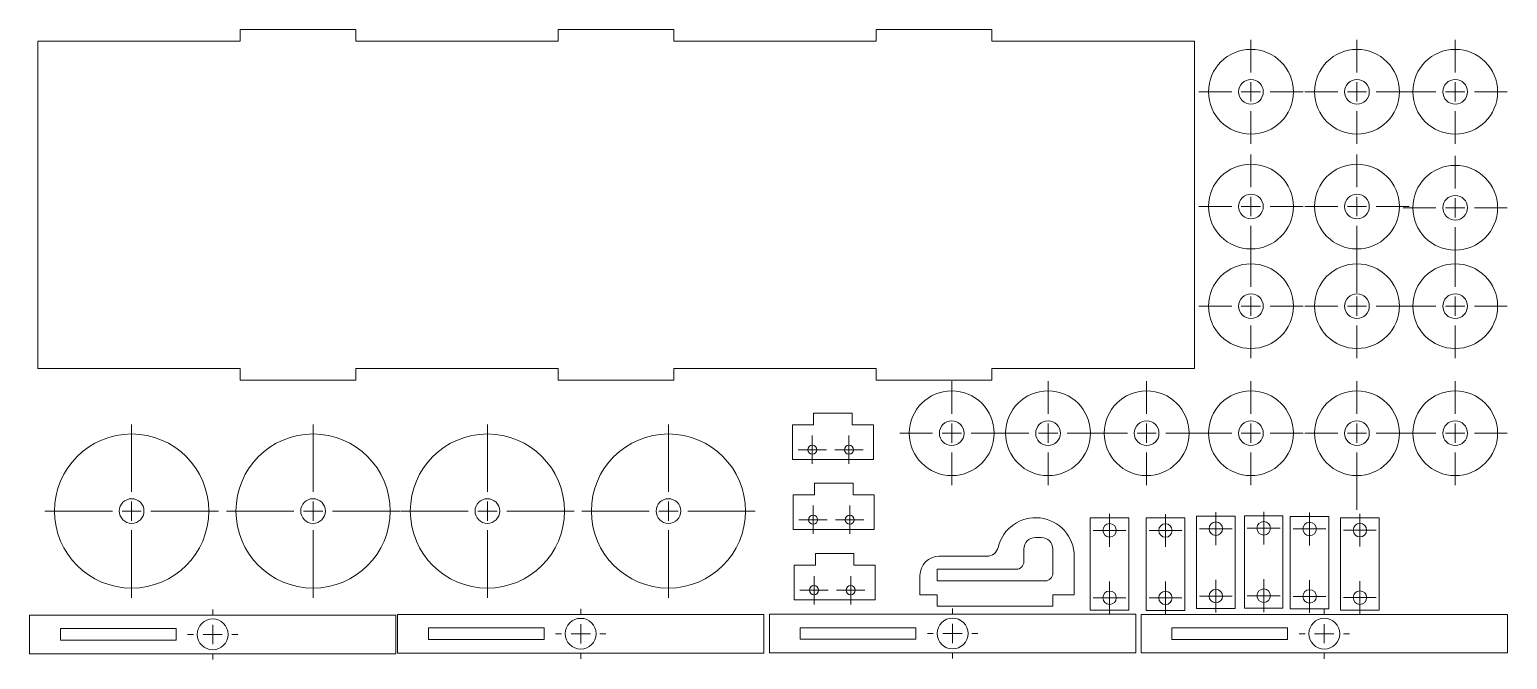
# Paper-space layout 'Hoja2' of a CAD drawing. Header units: millimetres. Extents: x 0 to 384, y 219 to 383.
import ezdxf

# ---------------------------------------------------------------- set-up
doc = ezdxf.new("R2010")
doc.units = ezdxf.units.MM

# ---------------------------------------------------------------- blocks, each defined once
blk = doc.blocks.new('SW_CENTERMARKSYMBOL_9')
at = {"color": 0, "linetype": 'Continuous', "lineweight": 18}
for p, q in [((0, 5), (0, 6.5)), ((-5, 0), (-6.5, 0)), ((0, 0), (-2.5, 0)), ((0, 0), (0, 2.5)), ((0, 0), (0, -2.5)), ((0, 0), (2.5, 0)), ((5, 0), (6.5, 0)), ((0, -5), (0, -6.5))]:
    blk.add_line(p, q, dxfattribs=at)
blk = doc.blocks.new('SW_CENTERMARKSYMBOL_10')
at = {"color": 0, "linetype": 'Continuous', "lineweight": 18}
for p, q in [((-2.5, 0), (-3.675, 0)), ((0, 0), (-2.5, 0)), ((0, 2.5), (0, 3.675)), ((0, 0), (0, 2.5)), ((0, 0), (0, -2.5)), ((0, 0), (2.5, 0)), ((2.5, 0), (3.675, 0)), ((0, -2.5), (0, -3.675))]:
    blk.add_line(p, q, dxfattribs=at)
blk = doc.blocks.new('SW_CENTERMARKSYMBOL_11')
at = {"color": 0, "linetype": 'Continuous', "lineweight": 18}
for p, q in [((-2.5, 0), (-3.675, 0)), ((0, 0), (-2.5, 0)), ((0, 2.5), (0, 3.675)), ((0, 0), (0, 2.5)), ((0, 0), (0, -2.5)), ((0, 0), (2.5, 0)), ((2.5, 0), (3.675, 0)), ((0, -2.5), (0, -3.675))]:
    blk.add_line(p, q, dxfattribs=at)
blk = doc.blocks.new('SW_CENTERMARKSYMBOL_12')
at = {"color": 0, "linetype": 'Continuous', "lineweight": 18}
for p, q in [((-2.5, 0), (-3.675, 0)), ((0, 0), (-2.5, 0)), ((0, 2.5), (0, 3.675)), ((0, 0), (0, 2.5)), ((0, 0), (0, -2.5)), ((0, 0), (2.5, 0)), ((2.5, 0), (3.675, 0)), ((0, -2.5), (0, -3.675))]:
    blk.add_line(p, q, dxfattribs=at)
blk = doc.blocks.new('SW_CENTERMARKSYMBOL_13')
at = {"color": 0, "linetype": 'Continuous', "lineweight": 18}
for p, q in [((-2.5, 0), (-3.675, 0)), ((0, 0), (-2.5, 0)), ((0, 2.5), (0, 3.675)), ((0, 0), (0, 2.5)), ((0, 0), (0, -2.5)), ((0, 0), (2.5, 0)), ((2.5, 0), (3.675, 0)), ((0, -2.5), (0, -3.675))]:
    blk.add_line(p, q, dxfattribs=at)
blk = doc.blocks.new('SW_CENTERMARKSYMBOL_14')
at = {"color": 0, "linetype": 'Continuous', "lineweight": 18}
for p, q in [((0, 2.5), (0, 4.25)), ((-2.5, 0), (-4.25, 0)), ((0, 0), (-2.5, 0)), ((0, 0), (0, 2.5)), ((0, 0), (0, -2.5)), ((0, 0), (2.5, 0)), ((2.5, 0), (4.25, 0)), ((0, -2.5), (0, -4.25))]:
    blk.add_line(p, q, dxfattribs=at)
blk = doc.blocks.new('SW_CENTERMARKSYMBOL_15')
at = {"color": 0, "linetype": 'Continuous', "lineweight": 18}
for p, q in [((0, 2.5), (0, 4.25)), ((-2.5, 0), (-4.25, 0)), ((0, 0), (-2.5, 0)), ((0, 0), (0, 2.5)), ((0, 0), (0, -2.5)), ((0, 0), (2.5, 0)), ((2.5, 0), (4.25, 0)), ((0, -2.5), (0, -4.25))]:
    blk.add_line(p, q, dxfattribs=at)
blk = doc.blocks.new('SW_CENTERMARKSYMBOL_16')
at = {"color": 0, "linetype": 'Continuous', "lineweight": 18}
for p, q in [((0, 2.5), (0, 4.25)), ((-2.5, 0), (-4.25, 0)), ((0, 0), (-2.5, 0)), ((0, 0), (0, 2.5)), ((0, 0), (0, -2.5)), ((0, 0), (2.5, 0)), ((2.5, 0), (4.25, 0)), ((0, -2.5), (0, -4.25))]:
    blk.add_line(p, q, dxfattribs=at)
blk = doc.blocks.new('SW_CENTERMARKSYMBOL_17')
at = {"color": 0, "linetype": 'Continuous', "lineweight": 18}
for p, q in [((0, 2.5), (0, 4.25)), ((-2.5, 0), (-4.25, 0)), ((0, 0), (-2.5, 0)), ((0, 0), (0, 2.5)), ((0, 0), (0, -2.5)), ((0, 0), (2.5, 0)), ((2.5, 0), (4.25, 0)), ((0, -2.5), (0, -4.25))]:
    blk.add_line(p, q, dxfattribs=at)
blk = doc.blocks.new('SW_CENTERMARKSYMBOL_18')
at = {"color": 0, "linetype": 'Continuous', "lineweight": 18}
for p, q in [((0, 2.5), (0, 4.25)), ((-2.5, 0), (-4.25, 0)), ((0, 0), (-2.5, 0)), ((0, 0), (0, 2.5)), ((0, 0), (0, -2.5)), ((0, 0), (2.5, 0)), ((2.5, 0), (4.25, 0)), ((0, -2.5), (0, -4.25))]:
    blk.add_line(p, q, dxfattribs=at)
blk = doc.blocks.new('SW_CENTERMARKSYMBOL_19')
at = {"color": 0, "linetype": 'Continuous', "lineweight": 18}
for p, q in [((0, 2.5), (0, 4.25)), ((-2.5, 0), (-4.25, 0)), ((0, 0), (-2.5, 0)), ((0, 0), (0, 2.5)), ((0, 0), (0, -2.5)), ((0, 0), (2.5, 0)), ((2.5, 0), (4.25, 0)), ((0, -2.5), (0, -4.25))]:
    blk.add_line(p, q, dxfattribs=at)
blk = doc.blocks.new('SW_CENTERMARKSYMBOL_20')
at = {"color": 0, "linetype": 'Continuous', "lineweight": 18}
for p, q in [((0, 2.5), (0, 4.25)), ((-2.5, 0), (-4.25, 0)), ((0, 0), (-2.5, 0)), ((0, 0), (0, 2.5)), ((0, 0), (0, -2.5)), ((0, 0), (2.5, 0)), ((2.5, 0), (4.25, 0)), ((0, -2.5), (0, -4.25))]:
    blk.add_line(p, q, dxfattribs=at)
blk = doc.blocks.new('SW_CENTERMARKSYMBOL_21')
at = {"color": 0, "linetype": 'Continuous', "lineweight": 18}
for p, q in [((0, 2.5), (0, 4.25)), ((-2.5, 0), (-4.25, 0)), ((0, 0), (-2.5, 0)), ((0, 0), (0, 2.5)), ((0, 0), (0, -2.5)), ((0, 0), (2.5, 0)), ((2.5, 0), (4.25, 0)), ((0, -2.5), (0, -4.25))]:
    blk.add_line(p, q, dxfattribs=at)
blk = doc.blocks.new('SW_CENTERMARKSYMBOL_22')
at = {"color": 0, "linetype": 'Continuous', "lineweight": 18}
for p, q in [((0, 2.5), (0, 4.25)), ((-2.5, 0), (-4.25, 0)), ((0, 0), (-2.5, 0)), ((0, 0), (0, 2.5)), ((0, 0), (0, -2.5)), ((0, 0), (2.5, 0)), ((2.5, 0), (4.25, 0)), ((0, -2.5), (0, -4.25))]:
    blk.add_line(p, q, dxfattribs=at)
blk = doc.blocks.new('SW_CENTERMARKSYMBOL_23')
at = {"color": 0, "linetype": 'Continuous', "lineweight": 18}
for p, q in [((0, 2.5), (0, 4.25)), ((-2.5, 0), (-4.25, 0)), ((0, 0), (-2.5, 0)), ((0, 0), (0, 2.5)), ((0, 0), (0, -2.5)), ((0, 0), (2.5, 0)), ((2.5, 0), (4.25, 0)), ((0, -2.5), (0, -4.25))]:
    blk.add_line(p, q, dxfattribs=at)
blk = doc.blocks.new('SW_CENTERMARKSYMBOL_24')
at = {"color": 0, "linetype": 'Continuous', "lineweight": 18}
for p, q in [((0, 2.5), (0, 4.25)), ((-2.5, 0), (-4.25, 0)), ((0, 0), (-2.5, 0)), ((0, 0), (0, 2.5)), ((0, 0), (0, -2.5)), ((0, 0), (2.5, 0)), ((2.5, 0), (4.25, 0)), ((0, -2.5), (0, -4.25))]:
    blk.add_line(p, q, dxfattribs=at)
blk = doc.blocks.new('SW_CENTERMARKSYMBOL_25')
at = {"color": 0, "linetype": 'Continuous', "lineweight": 18}
for p, q in [((0, 2.5), (0, 4.25)), ((-2.5, 0), (-4.25, 0)), ((0, 0), (-2.5, 0)), ((0, 0), (0, 2.5)), ((0, 0), (0, -2.5)), ((0, 0), (2.5, 0)), ((2.5, 0), (4.25, 0)), ((0, -2.5), (0, -4.25))]:
    blk.add_line(p, q, dxfattribs=at)
blk = doc.blocks.new('SW_CENTERMARKSYMBOL_26')
at = {"color": 0, "linetype": 'Continuous', "lineweight": 18}
for p, q in [((-2.5, 0), (-3.675, 0)), ((0, 0), (-2.5, 0)), ((0, 2.5), (0, 3.675)), ((0, 0), (0, 2.5)), ((0, 0), (0, -2.5)), ((0, 0), (2.5, 0)), ((2.5, 0), (3.675, 0)), ((0, -2.5), (0, -3.675))]:
    blk.add_line(p, q, dxfattribs=at)
blk = doc.blocks.new('SW_CENTERMARKSYMBOL_27')
at = {"color": 0, "linetype": 'Continuous', "lineweight": 18}
for p, q in [((-2.5, 0), (-3.675, 0)), ((0, 0), (-2.5, 0)), ((0, 2.5), (0, 3.675)), ((0, 0), (0, 2.5)), ((0, 0), (0, -2.5)), ((0, 0), (2.5, 0)), ((2.5, 0), (3.675, 0)), ((0, -2.5), (0, -3.675))]:
    blk.add_line(p, q, dxfattribs=at)
blk = doc.blocks.new('SW_CENTERMARKSYMBOL_28')
at = {"color": 0, "linetype": 'Continuous', "lineweight": 18}
for p, q in [((0, 5), (0, 13.5)), ((-5, 0), (-13.5, 0)), ((0, 0), (-2.5, 0)), ((0, 0), (0, 2.5)), ((0, 0), (0, -2.5)), ((0, 0), (2.5, 0)), ((5, 0), (13.5, 0)), ((0, -5), (0, -13.5))]:
    blk.add_line(p, q, dxfattribs=at)
blk = doc.blocks.new('SW_CENTERMARKSYMBOL_29')
at = {"color": 0, "linetype": 'Continuous', "lineweight": 18}
for p, q in [((0, 5), (0, 13.5)), ((-5, 0), (-13.5, 0)), ((0, 0), (-2.5, 0)), ((0, 0), (0, 2.5)), ((0, 0), (0, -2.5)), ((0, 0), (2.5, 0)), ((5, 0), (13.5, 0)), ((0, -5), (0, -13.5))]:
    blk.add_line(p, q, dxfattribs=at)
blk = doc.blocks.new('SW_CENTERMARKSYMBOL_30')
at = {"color": 0, "linetype": 'Continuous', "lineweight": 18}
for p, q in [((0, 5), (0, 13.5)), ((-5, 0), (-13.5, 0)), ((0, 0), (-2.5, 0)), ((0, 0), (0, 2.5)), ((0, 0), (0, -2.5)), ((0, 0), (2.5, 0)), ((5, 0), (13.5, 0)), ((0, -5), (0, -13.5))]:
    blk.add_line(p, q, dxfattribs=at)
blk = doc.blocks.new('SW_CENTERMARKSYMBOL_31')
at = {"color": 0, "linetype": 'Continuous', "lineweight": 18}
for p, q in [((0, 5), (0, 13.5)), ((-5, 0), (-13.5, 0)), ((0, 0), (-2.5, 0)), ((0, 0), (0, 2.5)), ((0, 0), (0, -2.5)), ((0, 0), (2.5, 0)), ((5, 0), (13.5, 0)), ((0, -5), (0, -19.88))]:
    blk.add_line(p, q, dxfattribs=at)
blk = doc.blocks.new('SW_CENTERMARKSYMBOL_32')
at = {"color": 0, "linetype": 'Continuous', "lineweight": 18}
for p, q in [((0, 5), (0, 13.5)), ((-5, 0), (-13.5, 0)), ((0, 0), (-2.5, 0)), ((0, 0), (0, 2.5)), ((0, 0), (0, -2.5)), ((0, 0), (2.5, 0)), ((5, 0), (13.5, 0)), ((0, -5), (0, -13.5))]:
    blk.add_line(p, q, dxfattribs=at)
blk = doc.blocks.new('SW_CENTERMARKSYMBOL_33')
at = {"color": 0, "linetype": 'Continuous', "lineweight": 18}
for p, q in [((0, 5), (0, 13.5)), ((-5, 0), (-13.5, 0)), ((0, 0), (-2.5, 0)), ((0, 0), (0, 2.5)), ((0, 0), (0, -2.5)), ((0, 0), (2.5, 0)), ((5, 0), (13.5, 0)), ((0, -5), (0, -13.5))]:
    blk.add_line(p, q, dxfattribs=at)
blk = doc.blocks.new('SW_CENTERMARKSYMBOL_34')
at = {"color": 0, "linetype": 'Continuous', "lineweight": 18}
for p, q in [((0, 5), (0, 13.5)), ((-5, 0), (-13.5, 0)), ((0, 0), (-2.5, 0)), ((0, 0), (0, 2.5)), ((0, 0), (0, -2.5)), ((0, 0), (2.5, 0)), ((5, 0), (13.5, 0)), ((0, -5), (0, -13.5))]:
    blk.add_line(p, q, dxfattribs=at)
blk = doc.blocks.new('SW_CENTERMARKSYMBOL_35')
at = {"color": 0, "linetype": 'Continuous', "lineweight": 18}
for p, q in [((0, 5), (0, 13.5)), ((-5, 0), (-13.5, 0)), ((0, 0), (-2.5, 0)), ((0, 0), (0, 2.5)), ((0, 0), (0, -2.5)), ((0, 0), (2.5, 0)), ((5, 0), (13.5, 0)), ((0, -5), (0, -22.37))]:
    blk.add_line(p, q, dxfattribs=at)
blk = doc.blocks.new('SW_CENTERMARKSYMBOL_36')
at = {"color": 0, "linetype": 'Continuous', "lineweight": 18}
for p, q in [((0, 5), (0, 13.5)), ((-5, 0), (-13.5, 0)), ((0, 0), (-2.5, 0)), ((0, 0), (0, 2.5)), ((0, 0), (0, -2.5)), ((0, 0), (2.5, 0)), ((5, 0), (13.5, 0)), ((0, -5), (0, -13.5))]:
    blk.add_line(p, q, dxfattribs=at)
blk = doc.blocks.new('SW_CENTERMARKSYMBOL_37')
at = {"color": 0, "linetype": 'Continuous', "lineweight": 18}
for p, q in [((0, 5), (0, 13.5)), ((-5, 0), (-13.5, 0)), ((0, 0), (-2.5, 0)), ((0, 0), (0, 2.5)), ((0, 0), (0, -2.5)), ((0, 0), (2.5, 0)), ((5, 0), (13.5, 0)), ((0, -5), (0, -13.5))]:
    blk.add_line(p, q, dxfattribs=at)
blk = doc.blocks.new('SW_CENTERMARKSYMBOL_38')
at = {"color": 0, "linetype": 'Continuous', "lineweight": 18}
for p, q in [((0, 5), (0, 13.5)), ((-5, 0), (-13.5, 0)), ((0, 0), (-2.5, 0)), ((0, 0), (0, 2.5)), ((0, 0), (0, -2.5)), ((0, 0), (2.5, 0)), ((5, 0), (13.5, 0)), ((0, -5), (0, -13.5))]:
    blk.add_line(p, q, dxfattribs=at)
blk = doc.blocks.new('SW_CENTERMARKSYMBOL_39')
at = {"color": 0, "linetype": 'Continuous', "lineweight": 18}
for p, q in [((0, 5), (0, 13.5)), ((-5, 0), (-13.5, 0)), ((0, 0), (-2.5, 0)), ((0, 0), (0, 2.5)), ((0, 0), (0, -2.5)), ((0, 0), (2.5, 0)), ((5, 0), (13.5, 0)), ((0, -5), (0, -15.82))]:
    blk.add_line(p, q, dxfattribs=at)
blk = doc.blocks.new('SW_CENTERMARKSYMBOL_40')
at = {"color": 0, "linetype": 'Continuous', "lineweight": 18}
for p, q in [((0, 5), (0, 13.5)), ((-5, 0), (-13.5, 0)), ((0, 0), (-2.5, 0)), ((0, 0), (0, 2.5)), ((0, 0), (0, -2.5)), ((0, 0), (2.5, 0)), ((5, 0), (13.5, 0)), ((0, -5), (0, -13.5))]:
    blk.add_line(p, q, dxfattribs=at)
blk = doc.blocks.new('SW_CENTERMARKSYMBOL_41')
at = {"color": 0, "linetype": 'Continuous', "lineweight": 18}
for p, q in [((0, 5), (0, 13.5)), ((-5, 0), (-13.5, 0)), ((0, 0), (-2.5, 0)), ((0, 0), (0, 2.5)), ((0, 0), (0, -2.5)), ((0, 0), (2.5, 0)), ((5, 0), (13.5, 0)), ((0, -5), (0, -13.5))]:
    blk.add_line(p, q, dxfattribs=at)
blk = doc.blocks.new('SW_CENTERMARKSYMBOL_42')
at = {"color": 0, "linetype": 'Continuous', "lineweight": 18}
for p, q in [((0, 5), (0, 22.5)), ((-5, 0), (-22.5, 0)), ((0, 0), (-2.5, 0)), ((0, 0), (0, 2.5)), ((0, 0), (0, -2.5)), ((0, 0), (2.5, 0)), ((5, 0), (22.5, 0)), ((0, -5), (0, -22.5))]:
    blk.add_line(p, q, dxfattribs=at)
blk = doc.blocks.new('SW_CENTERMARKSYMBOL_43')
at = {"color": 0, "linetype": 'Continuous', "lineweight": 18}
for p, q in [((0, 5), (0, 13.5)), ((-5, 0), (-13.5, 0)), ((0, 0), (-2.5, 0)), ((0, 0), (0, 2.5)), ((0, 0), (0, -2.5)), ((0, 0), (2.5, 0)), ((5, 0), (13.5, 0)), ((0, -5), (0, -13.5))]:
    blk.add_line(p, q, dxfattribs=at)
blk = doc.blocks.new('SW_CENTERMARKSYMBOL_44')
at = {"color": 0, "linetype": 'Continuous', "lineweight": 18}
for p, q in [((0, 5), (0, 22.5)), ((-5, 0), (-22.5, 0)), ((0, 0), (-2.5, 0)), ((0, 0), (0, 2.5)), ((0, 0), (0, -2.5)), ((0, 0), (2.5, 0)), ((5, 0), (22.5, 0)), ((0, -5), (0, -22.5))]:
    blk.add_line(p, q, dxfattribs=at)
blk = doc.blocks.new('SW_CENTERMARKSYMBOL_45')
at = {"color": 0, "linetype": 'Continuous', "lineweight": 18}
for p, q in [((0, 5), (0, 22.5)), ((-5, 0), (-22.5, 0)), ((0, 0), (-2.5, 0)), ((0, 0), (0, 2.5)), ((0, 0), (0, -2.5)), ((0, 0), (2.5, 0)), ((5, 0), (22.5, 0)), ((0, -5), (0, -22.5))]:
    blk.add_line(p, q, dxfattribs=at)
blk = doc.blocks.new('SW_CENTERMARKSYMBOL_46')
at = {"color": 0, "linetype": 'Continuous', "lineweight": 18}
for p, q in [((0, 5), (0, 22.5)), ((-5, 0), (-22.5, 0)), ((0, 0), (-2.5, 0)), ((0, 0), (0, 2.5)), ((0, 0), (0, -2.5)), ((0, 0), (2.5, 0)), ((5, 0), (22.5, 0)), ((0, -5), (0, -22.5))]:
    blk.add_line(p, q, dxfattribs=at)
blk = doc.blocks.new('SW_CENTERMARKSYMBOL_47')
at = {"color": 0, "linetype": 'Continuous', "lineweight": 18}
for p, q in [((0, 5), (0, 6.5)), ((-5, 0), (-6.5, 0)), ((0, 0), (-2.5, 0)), ((0, 0), (0, 2.5)), ((0, 0), (0, -2.5)), ((0, 0), (2.5, 0)), ((5, 0), (6.5, 0)), ((0, -5), (0, -6.5))]:
    blk.add_line(p, q, dxfattribs=at)
blk = doc.blocks.new('SW_CENTERMARKSYMBOL_48')
at = {"color": 0, "linetype": 'Continuous', "lineweight": 18}
for p, q in [((0, 5), (0, 6.5)), ((-5, 0), (-6.5, 0)), ((0, 0), (-2.5, 0)), ((0, 0), (0, 2.5)), ((0, 0), (0, -2.5)), ((0, 0), (2.5, 0)), ((5, 0), (6.5, 0)), ((0, -5), (0, -6.5))]:
    blk.add_line(p, q, dxfattribs=at)
blk = doc.blocks.new('SW_CENTERMARKSYMBOL_49')
at = {"color": 0, "linetype": 'Continuous', "lineweight": 18}
for p, q in [((0, 5), (0, 6.5)), ((-5, 0), (-6.5, 0)), ((0, 0), (-2.5, 0)), ((0, 0), (0, 2.5)), ((0, 0), (0, -2.5)), ((0, 0), (2.5, 0)), ((5, 0), (6.5, 0)), ((0, -5), (0, -6.5))]:
    blk.add_line(p, q, dxfattribs=at)

psp = doc.layouts.new('Hoja2')

# ---------------------------------------------------------------- linework, layer by layer
at = {"color": 1, "linetype": 'Continuous', "lineweight": 18}
for p, q in [((2.52, 379.94), (2.52, 294.94)), ((55.02, 379.94), (2.52, 379.94)), ((55.02, 382.94), (55.02, 379.94)), ((85.02, 382.94), (55.02, 382.94)), ((85.02, 379.94), (85.02, 382.94)), ((137.52, 379.94), (85.02, 379.94)), ((137.52, 382.94), (137.52, 379.94)), ((167.52, 382.94), (137.52, 382.94)), ((167.52, 379.94), (167.52, 382.94)), ((220.02, 379.94), (167.52, 379.94)), ((220.02, 382.94), (220.02, 379.94)), ((250.02, 382.94), (220.02, 382.94)), ((250.02, 379.94), (250.02, 382.94)), ((302.52, 379.94), (250.02, 379.94)), ((302.52, 294.94), (302.52, 379.94)), ((2.52, 294.94), (55.02, 294.94)), ((55.02, 294.94), (55.02, 291.94)), ((55.02, 291.94), (85.02, 291.94)), ((85.02, 294.94), (137.52, 294.94)), ((85.02, 291.94), (85.02, 294.94)), ((137.52, 294.94), (137.52, 291.94)), ((137.52, 291.94), (167.52, 291.94)), ((167.52, 294.94), (220.02, 294.94)), ((167.52, 291.94), (167.52, 294.94)), ((220.02, 294.94), (220.02, 291.94)), ((220.02, 291.94), (250.02, 291.94)), ((250.02, 294.94), (302.52, 294.94)), ((250.02, 291.94), (250.02, 294.94)), ((198.27, 280.36), (198.27, 271.36)), ((203.77, 280.36), (198.27, 280.36)), ((213.77, 283.36), (203.77, 283.36)), ((203.77, 283.36), (203.77, 280.36)), ((213.77, 280.36), (213.77, 283.36)), ((219.27, 280.36), (213.77, 280.36)), ((219.27, 271.36), (219.27, 280.36)), ((198.27, 271.36), (219.27, 271.36)), ((213.99, 265.19), (203.99, 265.19)), ((203.99, 265.19), (203.99, 262.19)), ((213.99, 262.19), (213.99, 265.19)), ((198.49, 262.19), (198.49, 253.19)), ((203.99, 262.19), (198.49, 262.19)), ((219.49, 262.19), (213.99, 262.19)), ((219.49, 253.19), (219.49, 262.19)), ((198.49, 253.19), (219.49, 253.19)), ((275.52, 256.2), (275.52, 232.2)), ((285.52, 256.2), (275.52, 256.2)), ((285.52, 232.2), (285.52, 256.2)), ((290.01, 256.17), (290.01, 232.17)), ((300.01, 256.17), (290.01, 256.17)), ((300.01, 232.17), (300.01, 256.17)), ((303.08, 256.63), (303.08, 232.63)), ((313.08, 256.63), (303.08, 256.63)), ((313.08, 232.63), (313.08, 256.63)), ((315.5, 256.74), (315.5, 232.74)), ((325.5, 256.74), (315.5, 256.74)), ((325.5, 232.74), (325.5, 256.74)), ((327.4, 256.55), (327.4, 232.55)), ((337.4, 256.55), (327.4, 256.55)), ((337.4, 232.55), (337.4, 256.55)), ((340.45, 256.24), (340.45, 232.24)), ((350.45, 256.24), (340.45, 256.24)), ((350.45, 232.24), (350.45, 256.24)), ((262.81, 251.1), (261.29, 251.1)), ((214.23, 246.92), (204.23, 246.92)), ((204.23, 246.92), (204.23, 243.92)), ((214.23, 243.92), (214.23, 246.92)), ((248.71, 246.23), (236.35, 246.23)), ((258.29, 248.1), (258.29, 244.84)), ((265.81, 241.84), (265.81, 248.1)), ((271.35, 236.23), (271.35, 246.23)), ((198.73, 243.92), (198.73, 234.92)), ((204.23, 243.92), (198.73, 243.92)), ((219.73, 243.92), (214.23, 243.92)), ((219.73, 234.92), (219.73, 243.92)), ((256.29, 242.84), (235.81, 242.84)), ((235.81, 242.84), (235.81, 239.84)), ((231.35, 241.23), (231.35, 236.23)), ((235.81, 239.84), (263.81, 239.84)), ((198.73, 234.92), (219.73, 234.92)), ((231.35, 236.23), (235.81, 236.23)), ((235.81, 236.23), (235.81, 233.23)), ((265.81, 236.23), (271.35, 236.23)), ((265.81, 233.23), (265.81, 236.23)), ((0.4, 230.94), (0.4, 220.94)), ((95.4, 230.94), (0.4, 230.94)), ((95.4, 220.94), (95.4, 230.94)), ((95.85, 231.11), (95.85, 221.11)), ((190.85, 231.11), (95.85, 231.11)), ((190.85, 221.11), (190.85, 231.11)), ((192.31, 231.17), (192.31, 221.17)), ((287.31, 231.17), (192.31, 231.17)), ((235.81, 233.23), (265.81, 233.23)), ((275.52, 232.2), (285.52, 232.2)), ((287.31, 221.17), (287.31, 231.17)), ((288.71, 231.13), (288.71, 221.13)), ((383.71, 231.13), (288.71, 231.13)), ((290.01, 232.17), (300.01, 232.17)), ((303.08, 232.63), (313.08, 232.63)), ((315.5, 232.74), (325.5, 232.74)), ((327.4, 232.55), (337.4, 232.55)), ((340.45, 232.24), (350.45, 232.24)), ((383.71, 221.13), (383.71, 231.13)), ((38.4, 227.44), (8.4, 227.44)), ((8.4, 227.44), (8.4, 224.44)), ((38.4, 224.44), (38.4, 227.44)), ((133.85, 227.61), (103.85, 227.61)), ((103.85, 227.61), (103.85, 224.61)), ((133.85, 224.61), (133.85, 227.61)), ((230.31, 227.67), (200.31, 227.67)), ((200.31, 227.67), (200.31, 224.67)), ((230.31, 224.67), (230.31, 227.67)), ((326.71, 227.63), (296.71, 227.63)), ((296.71, 227.63), (296.71, 224.63)), ((326.71, 224.63), (326.71, 227.63)), ((8.4, 224.44), (38.4, 224.44)), ((103.85, 224.61), (133.85, 224.61)), ((200.31, 224.67), (230.31, 224.67)), ((296.71, 224.63), (326.71, 224.63)), ((0.4, 220.94), (95.4, 220.94)), ((95.85, 221.11), (190.85, 221.11)), ((192.31, 221.17), (287.31, 221.17)), ((288.71, 221.13), (383.71, 221.13))]:
    psp.add_line(p, q, dxfattribs=at)
for centre, radius in [((317.19, 366.78), 11), ((344.69, 366.78), 11), ((370.17, 366.78), 11), ((317.19, 366.78), 3.2), ((344.69, 366.78), 3.2), ((370.17, 366.78), 3.2), ((317.19, 337), 11), ((344.69, 337), 11), ((370.17, 336.68), 11), ((317.19, 337), 3.2), ((344.69, 337), 3.2), ((370.17, 336.68), 3.2), ((317.19, 311.14), 11), ((344.69, 311.14), 11), ((370.17, 311.14), 11), ((317.19, 311.14), 3.2), ((344.69, 311.14), 3.2), ((370.17, 311.14), 3.2), ((239.58, 278.16), 11), ((264.56, 278.16), 11), ((290.14, 278.16), 11), ((317.19, 278.16), 11), ((344.69, 278.16), 11), ((370.17, 278.16), 11), ((239.58, 278.16), 3.2), ((264.56, 278.16), 3.2), ((290.14, 278.16), 3.2), ((317.19, 278.16), 3.2), ((344.69, 278.16), 3.2), ((370.17, 278.16), 3.2), ((26.88, 257.96), 20), ((73.94, 257.96), 20), ((119.15, 257.96), 20), ((166.11, 257.96), 20), ((203.42, 273.86), 1.17), ((212.92, 273.86), 1.17), ((26.88, 257.96), 3.2), ((73.94, 257.96), 3.2), ((119.15, 257.96), 3.2), ((166.11, 257.96), 3.2), ((203.64, 255.69), 1.17), ((213.14, 255.69), 1.17), ((280.52, 252.95), 1.75), ((295.01, 252.92), 1.75), ((308.08, 253.38), 1.75), ((320.5, 253.49), 1.75), ((332.4, 253.3), 1.75), ((345.45, 252.99), 1.75), ((203.88, 237.42), 1.18), ((213.38, 237.42), 1.18), ((320.5, 235.99), 1.75), ((280.52, 235.45), 1.75), ((295.01, 235.42), 1.75), ((308.08, 235.88), 1.75), ((332.4, 235.8), 1.75), ((345.45, 235.49), 1.75), ((143.35, 226.11), 4), ((239.81, 226.17), 4), ((336.21, 226.13), 4), ((47.9, 225.94), 4)]:
    psp.add_circle(centre, radius, dxfattribs=at)
for centre, radius, start, end in [((261.35, 246.23), 10, 0, 166.6576), ((261.29, 248.1), 3, 90, 180), ((262.81, 248.1), 3, 0, 90), ((236.35, 241.23), 5, 90, 180), ((248.71, 249.23), 3, 270, 346.6576), ((256.29, 244.84), 2, 270, 0), ((263.81, 241.84), 2, 270, 0)]:
    psp.add_arc(centre, radius, start, end, dxfattribs=at)

# ---------------------------------------------------------------- block references
for name, p in [('SW_CENTERMARKSYMBOL_30', (317.19, 366.78)), ('SW_CENTERMARKSYMBOL_29', (317.19, 311.14)), ('SW_CENTERMARKSYMBOL_28', (344.69, 311.14)), ('SW_CENTERMARKSYMBOL_41', (264.56, 278.16)), ('SW_CENTERMARKSYMBOL_32', (370.17, 278.16)), ('SW_CENTERMARKSYMBOL_44', (26.88, 257.96)), ('SW_CENTERMARKSYMBOL_46', (73.94, 257.96)), ('SW_CENTERMARKSYMBOL_45', (119.15, 257.96)), ('SW_CENTERMARKSYMBOL_42', (166.11, 257.96)), ('SW_CENTERMARKSYMBOL_12', (203.42, 273.86)), ('SW_CENTERMARKSYMBOL_13', (212.92, 273.86)), ('SW_CENTERMARKSYMBOL_10', (203.64, 255.69)), ('SW_CENTERMARKSYMBOL_11', (213.14, 255.69)), ('SW_CENTERMARKSYMBOL_24', (280.52, 252.95)), ('SW_CENTERMARKSYMBOL_14', (295.01, 252.92)), ('SW_CENTERMARKSYMBOL_22', (308.08, 253.38)), ('SW_CENTERMARKSYMBOL_20', (320.5, 253.49)), ('SW_CENTERMARKSYMBOL_16', (332.4, 253.3)), ('SW_CENTERMARKSYMBOL_18', (345.45, 252.99)), ('SW_CENTERMARKSYMBOL_26', (203.88, 237.42)), ('SW_CENTERMARKSYMBOL_27', (213.38, 237.42)), ('SW_CENTERMARKSYMBOL_25', (280.52, 235.45)), ('SW_CENTERMARKSYMBOL_15', (295.01, 235.42)), ('SW_CENTERMARKSYMBOL_23', (308.08, 235.88)), ('SW_CENTERMARKSYMBOL_21', (320.5, 235.99)), ('SW_CENTERMARKSYMBOL_17', (332.4, 235.8)), ('SW_CENTERMARKSYMBOL_19', (345.45, 235.49)), ('SW_CENTERMARKSYMBOL_9', (47.9, 225.94))]:
    psp.add_blockref(name, p, dxfattribs=at)
at = {"color": 1, "linetype": 'Continuous', "lineweight": 0}
for name, p in [('SW_CENTERMARKSYMBOL_36', (344.69, 366.78)), ('SW_CENTERMARKSYMBOL_37', (370.17, 366.78)), ('SW_CENTERMARKSYMBOL_38', (317.19, 337)), ('SW_CENTERMARKSYMBOL_35', (344.69, 337)), ('SW_CENTERMARKSYMBOL_39', (370.17, 336.68)), ('SW_CENTERMARKSYMBOL_33', (370.17, 311.14)), ('SW_CENTERMARKSYMBOL_40', (239.58, 278.16)), ('SW_CENTERMARKSYMBOL_34', (290.14, 278.16)), ('SW_CENTERMARKSYMBOL_43', (317.19, 278.16)), ('SW_CENTERMARKSYMBOL_31', (344.69, 278.16)), ('SW_CENTERMARKSYMBOL_47', (143.35, 226.11)), ('SW_CENTERMARKSYMBOL_48', (239.81, 226.17)), ('SW_CENTERMARKSYMBOL_49', (336.21, 226.13))]:
    psp.add_blockref(name, p, dxfattribs=at)

doc.saveas('drawing.dxf')
